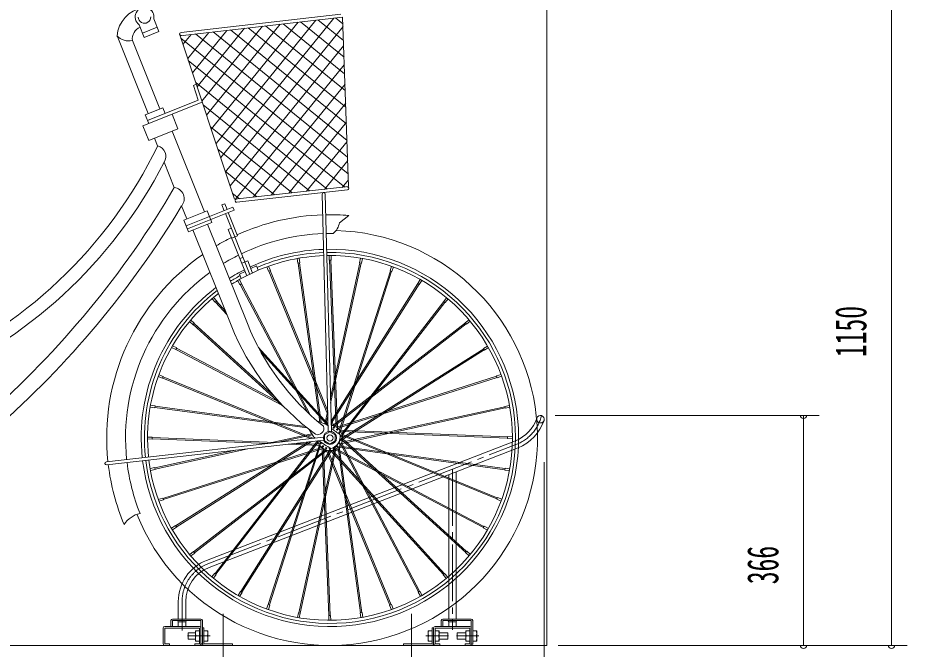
# Model space of a CAD drawing. Units: millimetres, scale not verified. Extents: x -5740 to 5740, y -4020 to 4020.
# Drawn here: x -3765 to -2350, y -2339 to -1334 of the extents above; entities that cross this region are included whole.
import ezdxf
from ezdxf.enums import TextEntityAlignment as Align

# ---------------------------------------------------------------- set-up
doc = ezdxf.new("R2010")
doc.units = ezdxf.units.MM
doc.header["$LTSCALE"] = 10
for name, pattern in [('CHAIN2', [12, 9, -1, 1, -1]), ('DASHED3', [4, 3, -1]), ('DOUBLE_CHAIN2', [12.8, 9, -1, 0.6, -0.6, 0.6, -1])]:
    doc.linetypes.add(name, pattern=pattern)
for name, color, linetype, lineweight in [('0-0_0', 2, 'DOUBLE_CHAIN2', 18), ('0-2_2_0_BOLD', 7, 'Continuous', 18), ('0-3_HIDDEN', 3, 'DASHED3', 18), ('0-4_2_2_CENTER', 3, 'CHAIN2', 18), ('0-5_2_5_DIM', 3, 'Continuous', 18), ('0-6_2_6_HATCH', 6, 'Continuous', 18)]:
    doc.layers.add(name, color=color, linetype=linetype, lineweight=lineweight)
doc.styles.add('ＭＳ ゴシック', font='')
doc.styles.get('ＭＳ ゴシック').set_extended_font_data('MS Gothic')

# ---------------------------------------------------------------- blocks, each defined once
blk = doc.blocks.new('j')
at = {"layer": '0-6_2_6_HATCH', "color": 2}
for p, q in [((14966.63, -350.29), (15220.83, -320.95)), ((14908.13, -358.13), (14900.03, -337.98)), ((14931.33, -348.85), (14923.23, -328.69)), ((15223.73, -325.65), (14965.13, -355.49)), ((15007.33, -481.84), (15124.53, -337.1)), ((15014.83, -504.35), (15152.93, -333.83)), ((15022.33, -526.87), (15181.23, -330.55)), ((15029.83, -549.38), (15209.63, -327.28)), ((15128.93, -336.6), (15226.93, -416.02)), ((15156.73, -333.39), (15226.03, -389.52)), ((15184.53, -330.18), (15225.03, -363.02)), ((15212.33, -326.97), (15224.13, -336.52)), ((15233.33, -595.63), (15223.73, -325.65)), ((14905.33, -351.17), (14928.53, -341.89)), ((14908.13, -358.13), (14931.33, -348.85)), ((14969.73, -369.27), (14982.53, -353.48)), ((14977.23, -391.79), (15010.93, -350.2)), ((14984.73, -414.3), (15039.33, -346.93)), ((14989.83, -352.64), (15231.73, -548.53)), ((14992.33, -436.81), (15067.73, -343.65)), ((14999.83, -459.33), (15096.13, -340.38)), ((15017.63, -349.43), (15230.73, -522.03)), ((15037.33, -571.89), (15224.33, -340.99)), ((15045.43, -346.23), (15229.83, -495.52)), ((15073.23, -343.02), (15228.83, -469.02)), ((15101.03, -339.81), (15227.93, -442.52)), ((14914.23, -479.35), (14864.83, -355.64)), ((14889.33, -363.06), (14932.83, -471.93)), ((14965.13, -355.49), (15051.93, -615.79)), ((14966.53, -359.53), (15232.63, -575.03)), ((15044.83, -594.41), (15225.33, -371.43)), ((14978.23, -394.78), (15227.13, -596.32)), ((15053.33, -615.63), (15226.43, -401.87)), ((14986.23, -434.42), (14990.83, -432.56)), ((14994.13, -458.18), (14986.23, -434.42)), ((14990.03, -430.03), (15199.23, -599.43)), ((15081.63, -612.49), (15227.53, -432.31)), ((15000.33, -461.07), (14905.93, -498.85)), ((14913.33, -490.49), (14994.13, -458.18)), ((15001.73, -465.28), (15171.23, -602.53)), ((15109.93, -609.35), (15228.63, -462.75)), ((14937.43, -470.07), (14909.63, -481.21)), ((14941.23, -479.35), (14937.43, -470.07)), ((14961.63, -503.49), (14952.33, -480.28)), ((14909.63, -481.21), (14915.23, -495.14)), ((15138.23, -606.2), (15229.73, -493.19)), ((14905.93, -498.85), (14915.23, -522.06)), ((14915.23, -522.06), (14961.63, -503.49)), ((14952.33, -507.21), (15003.73, -635.78)), ((15013.53, -500.53), (15143.33, -605.64)), ((14929.43, -530.81), (14924.53, -518.35)), ((15025.23, -535.78), (15115.33, -608.74)), ((15166.43, -603.06), (15230.83, -523.62)), ((14955.93, -597), (14939.93, -556.88)), ((15194.73, -599.92), (15231.93, -554.06)), ((15037.03, -571.03), (15087.43, -611.84)), ((15223.03, -596.78), (15232.93, -584.5)), ((15048.73, -606.28), (15059.43, -614.95)), ((15051.93, -615.79), (15233.33, -595.63)), ((15055.53, -620.42), (15231.23, -600.89)), ((15200.83, -985.31), (15191.03, -607.66)), ((15196.03, -607.54), (15205.83, -985.18)), ((14975.93, -646.93), (14967.63, -626.25)), ((15008.43, -633.93), (14971.23, -648.78)), ((15015.83, -652.5), (15008.43, -633.93)), ((15031.63, -624.64), (15036.23, -622.79)), ((15035.33, -633.93), (15031.63, -624.64)), ((15036.23, -622.79), (15039.93, -632.07)), ((15056.73, -673.85), (15041.83, -636.71)), ((14971.23, -648.78), (14978.73, -667.35)), ((15037.23, -638.57), (15075.83, -735.27)), ((15218.83, -653.08), (15233.53, -641.51)), ((14978.73, -667.35), (15015.83, -652.5)), ((15046.33, -816.28), (14985.63, -664.57)), ((15008.83, -655.28), (15072.13, -813.4)), ((15056.73, -673.85), (15047.43, -677.57)), ((15202.23, -705.26), (15202.53, -712.74)), ((15205.53, -712.75), (15205.23, -705.14)), ((15060.43, -710.06), (15065.03, -708.2)), ((15152.53, -717.39), (15151.43, -709.85)), ((15187.23, -970.18), (15153.03, -717.3)), ((15154.93, -716.95), (15189.33, -970.95)), ((15202.53, -712.74), (15205.53, -712.75)), ((15213.63, -978.17), (15203.03, -712.74)), ((15251.13, -716.78), (15204.43, -931.49)), ((15204.63, -939.9), (15253.13, -717.13)), ((15205.03, -712.75), (15215.73, -979.55)), ((15252.33, -709.26), (15250.63, -716.69)), ((15059.53, -734.92), (15068.53, -730.5)), ((15062.33, -741.9), (15059.53, -734.92)), ((15089.33, -728.64), (15062.33, -741.9)), ((15077.63, -726.08), (15086.63, -721.66)), ((15086.63, -721.66), (15089.33, -728.64)), ((15103.13, -723.21), (15105.93, -730.14)), ((15106.43, -729.96), (15200.13, -958.61)), ((15199.93, -952.98), (15108.23, -729.28)), ((15299.73, -729.62), (15218.93, -982.67)), ((15220.43, -984.67), (15301.63, -730.31)), ((15056.93, -744.88), (15060.43, -751.62)), ((15343.63, -749.87), (15205.33, -968.66)), ((15060.93, -751.37), (15167.63, -954.44)), ((15172.03, -958.62), (15062.63, -750.37)), ((15205.43, -972.26), (15345.33, -750.87)), ((15021.03, -779.53), (15016.03, -773.99)), ((15037.33, -793.65), (15023.03, -777.92)), ((15021.43, -779.21), (15039.43, -798.95)), ((15384.93, -778.56), (15222.43, -988.7)), ((15223.03, -991.08), (15386.43, -779.85)), ((14985.73, -815.26), (14980.13, -810.14)), ((14982.13, -807.92), (14987.63, -812.96)), ((14987.63, -812.96), (14985.73, -815.26)), ((15131.93, -947.54), (14986.03, -814.88)), ((14987.33, -813.34), (15116.23, -930.6)), ((15419.13, -812.58), (15207.93, -975.92)), ((15210.33, -976.61), (15420.43, -814.11)), ((15424.83, -807.54), (15418.83, -812.2)), ((14958.53, -854.53), (15128.13, -943.66)), ((15123.93, -939.2), (14959.53, -852.79)), ((15089.53, -851.03), (15200.43, -973.07)), ((15200.23, -975.72), (15093.43, -858.34)), ((15223.43, -998.02), (15449.13, -855.39)), ((15448.13, -853.66), (15223.53, -995.55)), ((15454.23, -849.22), (15447.83, -853.22)), ((15447.83, -853.22), (15449.33, -855.83)), ((15449.33, -855.83), (15455.83, -851.76)), ((14937.23, -900.63), (14930.23, -897.75)), ((14931.33, -894.97), (14938.23, -897.81)), ((14938.23, -897.81), (14937.23, -900.63)), ((15172.43, -996.47), (14937.43, -900.16)), ((14938.13, -898.28), (15176.53, -996)), ((15468.73, -897.35), (15214.33, -978.59)), ((15216.33, -980.05), (15469.33, -899.22)), ((15475.73, -894.56), (15468.53, -896.87)), ((15468.53, -896.87), (15469.53, -899.69)), ((15469.53, -899.69), (15476.63, -897.42)), ((14917.53, -946.33), (14925.03, -947.34)), ((14925.53, -944.38), (14917.93, -943.36)), ((14925.03, -947.34), (14925.53, -944.38)), ((15167.33, -979.66), (14925.03, -946.84)), ((14925.43, -944.87), (15164.33, -977.24)), ((15482.23, -947.83), (15221.33, -1004.65)), ((15222.33, -1002.38), (15481.83, -945.86)), ((15481.83, -945.36), (15489.13, -943.77)), ((15482.33, -948.32), (15481.83, -945.36)), ((15489.73, -946.7), (15482.33, -948.32)), ((15195.33, -973.12), (15199.93, -952.03)), ((15200.13, -960.43), (15197.23, -973.81)), ((15199.03, -974.47), (15183.53, -968.83)), ((15205.33, -966.01), (15209.53, -976.36)), ((15207.13, -975.76), (15205.43, -971.63)), ((15174.53, -988.69), (15110.93, -1002.53)), ((15121.63, -1002.26), (15175.63, -990.49)), ((15177.93, -994.09), (15170.33, -982.06)), ((15219.43, -983.29), (15486.23, -993.94)), ((15486.23, -995.94), (15220.83, -985.35)), ((15222.63, -989.46), (15469.73, -1090.72)), ((14847.83, -1033.44), (15193.13, -994.11)), ((15193.73, -999.08), (14848.43, -1038.41)), ((14913.23, -997.14), (14920.83, -997.44)), ((14920.83, -994.44), (14913.33, -994.14)), ((14920.83, -997.44), (14920.83, -994.44)), ((15117.13, -1002.77), (14920.83, -994.94)), ((14920.83, -996.94), (15104.13, -1004.25)), ((15169.53, -1001.83), (14958.03, -1135.49)), ((14959.03, -1137.22), (15174.13, -1001.31)), ((15020.73, -1211.03), (15183.73, -1000.22)), ((15184.73, -1002.18), (15022.23, -1212.32)), ((15186.33, -1005.53), (15149.83, -1004.08)), ((15182.03, -1000.41), (15184.43, -1001.42)), ((15223.83, -993.03), (15208.53, -1015.25)), ((15346.23, -1239.51), (15222.03, -1003.12)), ((15469.03, -1092.6), (15223.23, -991.86)), ((15419.83, -1177.54), (15223.23, -998.81)), ((15223.53, -996.34), (15421.03, -1176)), ((15486.23, -996.44), (15493.73, -996.74)), ((15053.43, -1015.05), (14924.93, -1043.05)), ((14925.23, -1045.02), (15073.13, -1012.81)), ((15190.83, -1010.83), (14937.73, -1091.66)), ((14938.43, -1093.54), (15192.83, -1012.29)), ((15196.83, -1014.27), (14986.63, -1176.77)), ((14987.93, -1178.3), (15199.23, -1014.96)), ((15203.63, -1015.44), (15061.73, -1240.01)), ((15063.53, -1241.01), (15206.13, -1015.27)), ((15105.43, -1260.57), (15186.73, -1006.21)), ((15188.13, -1008.21), (15107.33, -1261.26)), ((15136.83, -1005.56), (15187.63, -1007.59)), ((15210.53, -1014.2), (15153.93, -1273.75)), ((15155.93, -1274.1), (15212.73, -1013.2)), ((15202.03, -1278.14), (15191.43, -1011.33)), ((15193.43, -1012.71), (15204.03, -1278.14)), ((15298.83, -1261.6), (15197.53, -1014.52)), ((15199.93, -1015.12), (15300.73, -1260.92)), ((15384.13, -1212.96), (15204.43, -1015.42)), ((15206.93, -1015.16), (15385.63, -1211.67)), ((15447.63, -1138.09), (15211.23, -1013.9)), ((15213.43, -1012.81), (15448.63, -1136.35)), ((15216.53, -1010.69), (15252.13, -1273.93)), ((15481.73, -1046.01), (15217.13, -1010.16)), ((15254.13, -1273.58), (15218.33, -1008.98)), ((15218.83, -1008.38), (15482.03, -1044.04)), ((15220.93, -1005.35), (15344.43, -1240.51)), ((15489.53, -1044.55), (15482.13, -1043.54)), ((14931.33, -1096.32), (14938.63, -1094.01)), ((15469.93, -1090.25), (15468.83, -1093.07)), ((15468.83, -1093.07), (15475.83, -1095.91)), ((15476.93, -1093.13), (15469.93, -1090.25)), ((14951.33, -1139.12), (14957.73, -1135.05)), ((14959.23, -1137.66), (14952.93, -1141.65)), ((14957.73, -1135.05), (14959.23, -1137.66)), ((14986.33, -1176.39), (14980.43, -1180.97)), ((14982.23, -1183.34), (14988.33, -1178.68)), ((14988.33, -1178.68), (14986.33, -1176.39)), ((15421.43, -1175.62), (15419.43, -1177.92)), ((15419.43, -1177.92), (15425.03, -1182.96)), ((15427.03, -1180.74), (15421.43, -1175.62)), ((15386.03, -1211.36), (15391.03, -1216.89)), ((15061.33, -1239.76), (15057.33, -1246.09)), ((15059.83, -1247.69), (15063.93, -1241.26)), ((15063.93, -1241.26), (15061.33, -1239.76)), ((15346.63, -1239.26), (15344.03, -1240.76)), ((15344.03, -1240.76), (15347.53, -1247.39)), ((15350.13, -1246), (15346.63, -1239.26)), ((15102.63, -1267.65), (15105.03, -1260.4)), ((15105.03, -1260.4), (15107.83, -1261.43)), ((15107.83, -1261.43), (15105.53, -1268.56)), ((15254.63, -1273.49), (15251.63, -1274.02)), ((15255.63, -1281.03), (15254.63, -1273.49)), ((15298.33, -1261.77), (15301.23, -1260.75)), ((15301.23, -1268.81), (15298.33, -1261.77)), ((15301.23, -1260.75), (15304.03, -1267.67)), ((15153.43, -1273.67), (15151.93, -1280.98)), ((15201.53, -1278.13), (15204.53, -1278.14)), ((15201.83, -1285.74), (15201.53, -1278.13)), ((15204.53, -1278.14), (15204.83, -1285.62)), ((15251.63, -1274.02), (15252.63, -1281.43))]:
    blk.add_line(p, q, dxfattribs=at)
for points in [[(14976.83, -662.71), (15051.13, -633), (15049.23, -628.36), (14975.03, -658.07)], [(15071.33, -737.48), (15041.83, -663.64), (15046.43, -661.78)], [(15080.33, -733.06), (15072.73, -713.84), (15063.23, -717.23)], [(15154.43, -709.44), (15155.43, -716.86), (15152.53, -717.39)], [(15250.63, -716.69), (15253.63, -717.21), (15255.23, -709.9)], [(15105.93, -730.14), (15108.73, -729.11), (15105.83, -722.07)], [(15301.63, -722.32), (15299.33, -729.45), (15302.13, -730.48), (15304.43, -723.23)], [(15060.43, -751.62), (15063.03, -750.12), (15059.63, -743.49)], [(15347.23, -743.19), (15343.13, -749.62), (15345.73, -751.12), (15349.73, -744.79)], [(15018.23, -771.97), (15023.33, -777.6), (15021.03, -779.53)], [(15389.13, -772.31), (15384.53, -778.24), (15386.83, -780.17), (15391.43, -774.15)], [(15418.83, -812.2), (15420.73, -814.49), (15426.73, -809.91)], [(14951.63, -851.48), (14958.23, -854.96), (14959.73, -852.36), (14953.03, -848.82)], [(15493.83, -993.74), (15486.23, -993.44), (15486.23, -996.44)], [(14917.33, -1044.18), (14924.83, -1042.56), (14925.33, -1045.51), (14918.03, -1047.11)], [(15482.13, -1043.54), (15481.63, -1046.5), (15489.13, -1047.52)], [(14938.63, -1094.01), (14937.53, -1091.19), (14930.43, -1093.46)], [(15455.53, -1139.4), (15448.93, -1135.92), (15447.33, -1138.52), (15454.13, -1142.06)], [(15018.03, -1218.56), (15022.63, -1212.64), (15020.33, -1210.71), (15015.63, -1216.73)], [(15388.83, -1218.91), (15383.73, -1213.28), (15386.03, -1211.36)], [(15154.83, -1281.62), (15156.43, -1274.19), (15153.43, -1273.67)]]:
    blk.add_lwpolyline(points, dxfattribs=at)
blk.add_lwpolyline([(15195.03, -1000.35), (15195.03, -990.53), (15203.53, -985.62), (15212.03, -990.53), (15212.03, -1000.35), (15203.53, -1005.25)], close=True, dxfattribs=at)
for centre, radius in [((15203.53, -995.44), 10.5), ((15203.53, -995.44), 5), ((15209.53, -979), 1), ((15214.83, -982.03), 1), ((15218.73, -986.69), 1), ((15188.43, -1004.19), 1), ((15218.73, -1004.19), 1), ((15220.83, -992.4), 1), ((15220.83, -998.48), 1), ((15192.33, -1008.84), 1), ((15197.53, -1011.89), 1), ((15203.53, -1012.94), 1), ((15209.53, -1011.88), 1), ((15214.83, -1008.84), 1)]:
    blk.add_circle(centre, radius, dxfattribs=at)
for centre, radius, start, end in [((14914.63, -360.12), 50, 99.91873, 174.86292), ((14908.53, -325.64), 15, 348.24454, 235.35915), ((14908.53, -325.64), 10, 181.95792, 1.95792), ((14909.13, -360.63), 20, 111.94846, 186.96277), ((14966.93, -352.77), 2.5, 96.58498, 276.58496), ((14883.23, -338.8), 25, 222.3499, 283.9632), ((14264.13, -208.06), 739.5, 292.61365, 334.12314), ((14925.03, -547.72), 17.5, 328.44135, 75.16307), ((14264.13, -208.06), 760.5, 292.53613, 332.69836), ((13672.33, 154.68), 1487.5, 311.35995, 329.64667), ((14953.73, -614.86), 18, 320.74817, 82.85374), ((15193.53, -607.6), 2.5, 1.48001, 181.48), ((15230.93, -598.41), 2.5, 10.638, 96.34323), ((15230.93, -598.41), 2.5, 276.34323, 2.04845), ((15055.33, -617.93), 2.5, 96.34323, 174.24846), ((15055.33, -617.93), 2.5, 198.43799, 276.34323), ((13672.33, 154.68), 1512.5, 311.32513, 328.91446), ((15203.53, -995.44), 355.2, 91.88019, 114.53242), ((15203.53, -995.44), 355.2, 85.15501, 91.07365), ((15189.43, -647.17), 30, 309.63101, 348.6438), ((15203.53, -995.44), 330.2, 201.60161, 88.31546), ((15203.53, -995.44), 355.2, 116.14862, 120.61508), ((15203.53, -995.44), 325.2, 91.91748, 115.66718), ((15203.53, -995.44), 325.2, 89.11906, 91.03653), ((15203.53, -995.44), 355.2, 124.72224, 186.09508), ((15203.53, -995.44), 300.2, 186.9756, 90.99986), ((15203.53, -995.44), 295.2, 186.98363, 90.99173), ((15203.53, -995.44), 290.2, 186.99194, 90.98332), ((15203.53, -995.44), 325.2, 116.55061, 121.43564), ((15203.53, -995.44), 300.2, 91.95418, 115.03337), ((15203.53, -995.44), 295.2, 91.96219, 113.14552), ((15203.53, -995.44), 290.2, 91.9705, 113.16864), ((15203.53, -995.44), 325.2, 125.93796, 186.05795), ((15203.53, -995.44), 300.2, 116.94716, 122.24661), ((15203.53, -995.44), 295.2, 118.98695, 122.42551), ((15203.53, -995.44), 290.2, 119.11139, 122.6107), ((15203.53, -995.44), 300.2, 127.14299, 186.02129), ((15203.53, -995.44), 295.2, 127.40935, 186.01314), ((15203.53, -995.44), 290.2, 127.68526, 186.00473), ((15417.73, -667.72), 400, 201.80142, 233.59489), ((15443.53, -664.85), 400, 201.80142, 231.2941), ((15203.53, -995.44), 20, 193.67825, 84.2953), ((15443.53, -664.85), 395, 231.4888, 232.04286), ((15183.93, -980.34), 10, 248.78935, 19.54359), ((15199.93, -992.93), 20, 284.46997, 7.40977), ((15443.53, -664.85), 395, 232.97568, 235.49246), ((15417.73, -667.72), 405, 233.6917, 234.05539), ((15417.73, -667.72), 405, 235.1143, 238.29701), ((14848.13, -1035.92), 2.5, 96.50145, 276.50143), ((15203.53, -995.44), 355.2, 186.90163, 202.80948), ((15203.53, -995.44), 325.2, 186.9389, 201.69212), ((14909.83, -1154.75), 40, 102.1378, 147.30659)]:
    blk.add_arc(centre, radius, start, end, dxfattribs=at)

msp = doc.modelspace()

# ---------------------------------------------------------------- linework, layer by layer
at = {"layer": '0-2_2_0_BOLD'}
for p, q in [((-2923.2, -978.3), (-2923.2, -2332.81)), ((-3464.5, -2197.54), (-2973.14, -2007.11)), ((-3460.25, -2208.75), (-2968.81, -2018.3)), ((-3079.2, -2061.08), (-3079.2, -2290.81)), ((-3067.2, -2056.43), (-3067.2, -2290.81)), ((-3509.3, -2290.81), (-3509.3, -2262.83)), ((-3497.3, -2262.83), (-3497.3, -2265.14)), ((-3497.3, -2290.81), (-3497.3, -2262.83)), ((-3518.7, -2290.81), (-3473.3, -2290.81)), ((-3088.6, -2290.81), (-3043.2, -2290.81)), ((-3533.3, -2330.51), (-3533.3, -2305.11)), ((-3531, -2302.81), (-3475.6, -2302.81)), ((-3531, -2305.11), (-3475.6, -2305.11)), ((-3531, -2330.51), (-3531, -2305.11)), ((-3521, -2302.81), (-3521, -2293.11)), ((-3509.3, -2295.11), (-3497.3, -2295.11)), ((-3509.3, -2302.81), (-3509.3, -2295.11)), ((-3497.3, -2302.81), (-3497.3, -2295.11)), ((-3475.6, -2305.11), (-3475.6, -2330.51)), ((-3473.3, -2330.82), (-3473.3, -2293.11)), ((-3473.3, -2302.81), (-3473.3, -2330.51)), ((-3468.7, -2304.71), (-3471.2, -2304.71)), ((-3471, -2330.82), (-3471, -2293.11)), ((-3471, -2330.51), (-3471, -2305.11)), ((-3468.7, -2330.51), (-3468.7, -2304.71)), ((-3103.2, -2330.51), (-3103.2, -2305.11)), ((-3100.9, -2302.81), (-3045.5, -2302.81)), ((-3100.9, -2305.11), (-3045.5, -2305.11)), ((-3100.9, -2330.51), (-3100.9, -2305.11)), ((-3090.9, -2302.81), (-3090.9, -2293.11)), ((-3079.2, -2295.11), (-3067.2, -2295.11)), ((-3079.2, -2295.11), (-3079.2, -2302.81)), ((-3067.2, -2295.11), (-3067.2, -2302.81)), ((-3045.5, -2330.51), (-3045.5, -2305.11)), ((-3043.2, -2330.82), (-3043.2, -2293.11)), ((-3043.2, -2305.11), (-3043.2, -2330.51)), ((-3040.9, -2330.82), (-3040.9, -2293.11)), ((-3493.7, -2322.81), (-3493.7, -2312.81)), ((-3482, -2312.81), (-3493.7, -2312.81)), ((-3482, -2309.81), (-3475.6, -2309.81)), ((-3482, -2325.81), (-3482, -2309.81)), ((-3468.5, -2317.82), (-3475.6, -2317.82)), ((-3094.5, -2309.81), (-3100.9, -2309.81)), ((-3094.5, -2325.81), (-3094.5, -2309.81)), ((-3094.5, -2312.81), (-3080.5, -2312.81)), ((-3051.9, -2312.81), (-3065.9, -2312.81)), ((-3065.9, -2322.81), (-3065.9, -2312.81)), ((-3034.5, -2309.81), (-3040.9, -2309.81)), ((-3034.5, -2325.81), (-3034.5, -2309.81)), ((-2923.2, -2332.81), (-4903.2, -2332.81)), ((-3523.3, -2330.51), (-3531, -2330.51)), ((-3523.3, -2332.81), (-3523.3, -2330.51)), ((-3482, -2322.81), (-3493.7, -2322.81)), ((-3483.3, -2330.51), (-3475.6, -2330.51)), ((-3483.3, -2332.81), (-3483.3, -2330.51)), ((-3482, -2325.81), (-3475.6, -2325.81)), ((-3471.1, -2330.51), (-3473.3, -2330.51)), ((-3471, -2330.82), (-3473.3, -2330.82)), ((-3462.3, -2325.81), (-3468.7, -2325.81)), ((-3468.7, -2330.51), (-3423, -2330.51)), ((-3423, -2332.81), (-3423, -2330.51)), ((-3105.5, -2330.51), (-3151.2, -2330.51)), ((-3151.2, -2332.81), (-3151.2, -2330.51)), ((-3111.9, -2325.81), (-3105.5, -2325.81)), ((-3094.5, -2325.81), (-3100.9, -2325.81)), ((-3093.2, -2330.51), (-3100.9, -2330.51)), ((-3093.2, -2332.81), (-3093.2, -2330.51)), ((-3051.8, -2322.81), (-3065.9, -2322.81)), ((-3045.5, -2330.51), (-3053.2, -2330.51)), ((-3053.2, -2332.81), (-3053.2, -2330.51)), ((-3051.9, -2325.81), (-3045.5, -2325.81)), ((-3040.9, -2330.81), (-3043.2, -2330.81)), ((-3040.9, -2330.82), (-3043.2, -2330.82))]:
    msp.add_line(p, q, dxfattribs=at)
at = {"layer": '0-2_2_0_BOLD', "linetype": 'CHAIN2'}
for p, q in [((-3475.6, -2317.81), (-3481.1, -2317.81)), ((-3468.7, -2317.81), (-3463.2, -2317.81)), ((-3105.5, -2317.81), (-3111, -2317.81)), ((-3100.9, -2317.81), (-3095.4, -2317.81)), ((-3045.5, -2317.81), (-3051, -2317.81)), ((-3038.4, -2317.82), (-3045.5, -2317.82)), ((-3040.9, -2317.81), (-3035.4, -2317.81))]:
    msp.add_line(p, q, dxfattribs=at)
at = {"layer": '0-2_2_0_BOLD'}
for points in [[(-3518.7, -2302.81), (-3518.7, -2293.11), (-3473.3, -2293.11)], [(-3105.5, -2330.51), (-3105.5, -2304.71), (-3103, -2304.71)], [(-3088.6, -2302.81), (-3088.6, -2293.11), (-3043.2, -2293.11)], [(-3462.3, -2325.81), (-3462.3, -2309.81), (-3468.7, -2309.81)], [(-3111.9, -2325.81), (-3111.9, -2309.81), (-3105.5, -2309.81)], [(-3094.6, -2322.81), (-3080.5, -2322.81), (-3080.5, -2312.81)], [(-3051.9, -2325.81), (-3051.9, -2309.81), (-3045.5, -2309.81)], [(-3034.5, -2325.81), (-3040.9, -2325.81), (-3040.9, -2309.81)]]:
    msp.add_lwpolyline(points, dxfattribs=at)
for centre, radius, start, end in [((-2933.2, -1972.81), 6, 342, 162), ((-2994.1, -1953.03), 58, 291.17999, 342), ((-2994.1, -1953.03), 70, 291.17999, 342), ((-3439.3, -2262.83), 70, 111.17873, 180), ((-3439.3, -2262.83), 58, 111.17873, 180), ((-3518.7, -2293.11), 2.3, 90, 180), ((-3473.3, -2293.11), 2.3, 0, 90), ((-3088.6, -2293.11), 2.3, 90, 180), ((-3043.2, -2293.11), 2.3, 0, 90), ((-3531, -2305.11), 2.3, 90, 180), ((-3511.3, -2295.11), 2, 0, 90), ((-3495.3, -2295.11), 2, 90, 180), ((-3475.6, -2305.11), 2.3, 0, 90), ((-3100.9, -2305.11), 2.3, 90, 180), ((-3081.2, -2295.11), 2, 0, 90), ((-3065.2, -2295.11), 2, 90, 180), ((-3045.5, -2305.11), 2.3, 0, 90), ((-3472.7, -2313.81), 9.3, 154.59999, 205.39999), ((-3472.7, -2321.81), 9.3, 154.59999, 205.39999), ((-3471.6, -2313.81), 9.3, 334.60001, 25.39999), ((-3471.6, -2321.81), 9.3, 334.60001, 25.39999), ((-3102.6, -2313.81), 9.3, 154.59999, 205.39999), ((-3102.6, -2321.81), 9.3, 154.59999, 205.39999), ((-3103.8, -2313.81), 9.3, 334.60001, 25.39999), ((-3103.8, -2321.81), 9.3, 334.60001, 25.39999), ((-3042.6, -2313.81), 9.3, 154.59999, 205.39999), ((-3042.6, -2321.81), 9.3, 154.59999, 205.39999), ((-3043.8, -2313.81), 9.3, 334.60001, 25.39999), ((-3043.8, -2321.81), 9.3, 334.60001, 25.39999), ((-3531, -2330.51), 2.3, 179.99799, 270), ((-3475.6, -2330.51), 2.3, 270, 0), ((-3468.7, -2330.51), 2.3, 180, 270), ((-3105.5, -2330.51), 2.3, 270, 0), ((-3100.9, -2330.51), 2.3, 180, 270), ((-3045.5, -2330.51), 2.3, 270, 0)]:
    msp.add_arc(centre, radius, start, end, dxfattribs=at)
at = {"layer": '0-3_HIDDEN'}
msp.add_arc((-2933.2, -1972.81), 6, 162.00107, 341.98431, dxfattribs=at)
at = {"layer": '0-4_2_2_CENTER'}
for p, q in [((-3462.3, -2203.13), (-2970.9, -2012.71)), ((-3073.2, -2052.35), (-3073.2, -2307.91)), ((-3503.3, -2309.31), (-3503.3, -2262.83)), ((-3438.2, -2282.81), (-3438.2, -2382.81)), ((-3138.2, -2282.81), (-3138.2, -2382.81)), ((-3458.8, -2317.81), (-3494.5, -2317.81)), ((-3115.4, -2317.81), (-3079.7, -2317.81)), ((-3031, -2317.81), (-3066.7, -2317.81))]:
    msp.add_line(p, q, dxfattribs=at)
for centre, start, end in [((-2994.1, -1953.03), 291.17999, 347.35599), ((-3439.3, -2262.83), 111.17873, 180)]:
    msp.add_arc(centre, 64, start, end, dxfattribs=at)
at = {"layer": '0-5_2_5_DIM'}
for p, q in [((-2374.7, -2332.81), (-2374.7, -1182.81)), ((-2909.7, -1966.81), (-2489.7, -1966.81)), ((-2509.7, -1966.81), (-2519.7, -1966.81)), ((-2514.7, -2332.81), (-2514.7, -1966.81)), ((-2927.2, -2041.18), (-2927.2, -2702.81)), ((-2904.9, -2332.81), (-2349.7, -2332.81)), ((-2509.7, -2332.81), (-2519.7, -2332.81)), ((-2369.7, -2332.81), (-2379.7, -2332.81))]:
    msp.add_line(p, q, dxfattribs=at)
for centre in [(-2514.7, -1966.81), (-2514.7, -2332.81), (-2374.7, -2332.81)]:
    msp.add_arc(centre, 5, 180, 0, dxfattribs=at)

# ---------------------------------------------------------------- block references
at = {"layer": '0-0_0'}
msp.add_blockref('j', (-18471.63, -1007.17), dxfattribs=at)

# ---------------------------------------------------------------- texts
at = {"layer": '0-5_2_5_DIM', "color": 7, "style": 'ＭＳ ゴシック', "width": 0.6}
for s, p in [('1150', (-2399.7, -1874.06)), ('366', (-2539.7, -2235.43))]:
    msp.add_text(s, height=49.85, rotation=90, dxfattribs=at).set_placement(p, align=Align.BOTTOM_LEFT)

doc.saveas('drawing.dxf')
